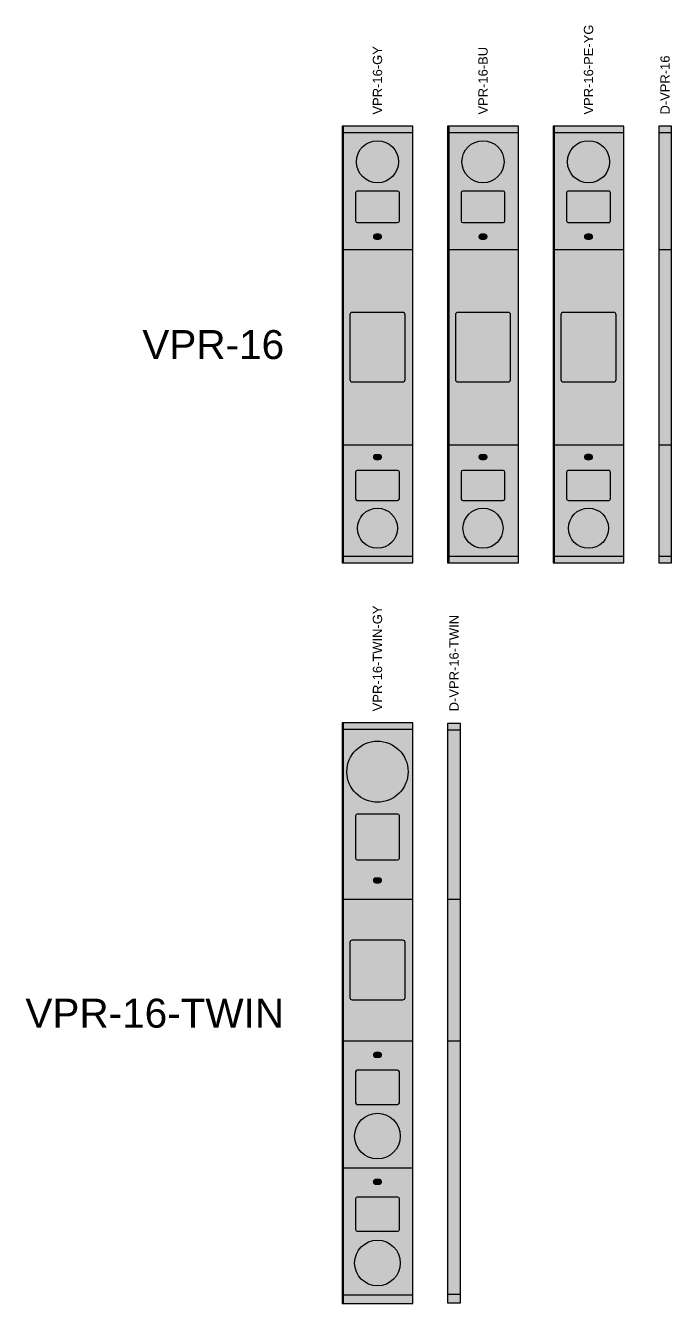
# Model space of a CAD drawing. Header units: millimetres. Extents: x -73 to 58, y -1663 to 37.
# Drawn here: x -54.6 to 56.8, y -1521.4 to -1300.8 of the extents above; entities that cross this region are included whole.
import ezdxf
from ezdxf.enums import TextEntityAlignment as Align

# ---------------------------------------------------------------- set-up
doc = ezdxf.new("R2010")
doc.units = ezdxf.units.MM
doc.styles.add('VPR_Arial', font='arial.ttf')

# ---------------------------------------------------------------- blocks, each defined once
blk = doc.blocks.new('VPR-16-GY')
at = {"true_color": 0x82817d}
blk.add_hatch(color=8, dxfattribs=at).paths.add_polyline_path([(0, -37.7), (12.2, -37.7), (12.2, 37.7), (0, 37.7)])
at = {"true_color": 0x72706d}
for points in [[(0, 36.6), (12.2, 36.6), (12.2, 37.7), (0, 37.7)], [(0, -37.7), (12.2, -37.7), (12.2, -36.5), (0, -36.5)]]:
    blk.add_hatch(color=8, dxfattribs=at).paths.add_polyline_path(points)
at = {"true_color": 0x989692}
for points in [[(0, 16.4), (12.2, 16.4), (12.2, 36.6), (0, 36.6)], [(0, -36.5), (12.2, -36.5), (12.2, -17.3), (0, -17.3)]]:
    blk.add_hatch(color=252, dxfattribs=at).paths.add_polyline_path(points)
at = {"true_color": 0x706f6c}
h = blk.add_hatch(color=8, dxfattribs=at)
edge = h.paths.add_edge_path()
edge.add_arc((6.1, 31.55), 3.636, 0, 360)
at = {"true_color": 0x4f4e4b}
h = blk.add_hatch(color=251, dxfattribs=at)
edge = h.paths.add_edge_path()
edge.add_arc((6.1, 31.04096), 2.69064, 0, 360)
at = {"true_color": 0x2d2d2b}
h = blk.add_hatch(color=250, dxfattribs=at)
edge = h.paths.add_edge_path()
edge.add_arc((6.1, 30.60464), 1.52712, 0, 360)
at = {"true_color": 0xe46f30}
for points in [[(2.618, 21.046), (9.582, 21.046, 0.414213562), (9.882, 21.346), (9.882, 26.2, 0.414213562), (9.582, 26.5), (2.618, 26.5, 0.414213562), (2.318, 26.2), (2.318, 21.346, 0.414213562)], [(2.618, -26.9), (9.582, -26.9, 0.414213562), (9.882, -26.6), (9.882, -22.016, 0.414213562), (9.582, -21.716), (2.618, -21.716, 0.414213562), (2.318, -22.016), (2.318, -26.6, 0.414213562)]]:
    blk.add_hatch(color=32, dxfattribs=at).paths.add_polyline_path(points)
at = {"true_color": 0x723718}
for points in [[(2.318, 22.73674), (9.882, 24.15478), (9.882, 24.80926), (2.318, 23.39122)], [(2.318, -25.29296), (9.882, -23.94512), (9.882, -23.32304), (2.318, -24.67088)]]:
    blk.add_hatch(color=36, dxfattribs=at).paths.add_polyline_path(points)
at = {"true_color": 0x3f3f3d}
for points in [[(5.849, 18.072), (6.351, 18.072, 0.414213562), (6.9, 18.621), (6.9, 18.623, 0.414213562), (6.351, 19.172), (5.849, 19.172, 0.414213562), (5.3, 18.623), (5.3, 18.621, 0.414213562)], [(5.849, -19.962), (6.351, -19.962, 0.414213562), (6.9, -19.413), (6.9, -19.411, 0.414213562), (6.351, -18.862), (5.849, -18.862, 0.414213562), (5.3, -19.411), (5.3, -19.413, 0.414213562)]]:
    blk.add_hatch(color=250, dxfattribs=at).paths.add_polyline_path(points)
at = {"true_color": 0x343437}
for points in [[(3.05, 13.2), (9.15, 13.2), (9.15, 15.4), (3.05, 15.4)], [(3.05, -16.3), (9.15, -16.3), (9.15, -14.1), (3.05, -14.1)]]:
    blk.add_hatch(color=250, dxfattribs=at).paths.add_polyline_path(points)
at = {"true_color": 0xa4a29d}
blk.add_hatch(color=253, dxfattribs=at).paths.add_polyline_path([(1.742, -6.45), (10.458, -6.45, 0.414213562), (10.858, -6.05), (10.858, 5.15, 0.414213562), (10.458, 5.55), (1.742, 5.55, 0.414213562), (1.342, 5.15), (1.342, -6.05, 0.414213562)])
at = {"true_color": 0x706f6c}
h = blk.add_hatch(color=8, dxfattribs=at)
edge = h.paths.add_edge_path()
edge.add_arc((6.1, -31.7), 3.456, 0, 360)
at = {"true_color": 0x4f4e4b}
h = blk.add_hatch(color=251, dxfattribs=at)
edge = h.paths.add_edge_path()
edge.add_arc((6.1, -31.21616), 2.55744, 0, 360)
at = {"true_color": 0x2d2d2b}
h = blk.add_hatch(color=250, dxfattribs=at)
edge = h.paths.add_edge_path()
edge.add_arc((6.1, -30.80144), 1.45152, 0, 360)
at = {"color": 253, "true_color": 0xaaa8a3}
blk.add_line((0.25, -37.7), (0.25, 37.7), dxfattribs=at)
at = {"color": 251, "true_color": 0x5b5a57}
for p, q in [((0, 36.6), (12.2, 36.6)), ((0, 16.4), (12.2, 16.4)), ((0, -17.3), (12.2, -17.3)), ((0, -36.5), (12.2, -36.5))]:
    blk.add_line(p, q, dxfattribs=at)
blk.add_lwpolyline([(0, -37.7), (12.2, -37.7), (12.2, 37.7), (0, 37.7)], close=True)
at = {"color": 34, "true_color": 0x8d441d}
for points in [[(2.618, 21.046), (9.582, 21.046, 0.414213562), (9.882, 21.346), (9.882, 26.2, 0.414213562), (9.582, 26.5), (2.618, 26.5, 0.414213562), (2.318, 26.2), (2.318, 21.346, 0.414213562)], [(2.618, -26.9), (9.582, -26.9, 0.414213562), (9.882, -26.6), (9.882, -22.016, 0.414213562), (9.582, -21.716), (2.618, -21.716, 0.414213562), (2.318, -22.016), (2.318, -26.6, 0.414213562)]]:
    blk.add_lwpolyline(points, format="xyb", close=True, dxfattribs=at)
at = {"color": 251, "true_color": 0x5b5a57}
blk.add_lwpolyline([(1.742, -6.45), (10.458, -6.45, 0.414213562), (10.858, -6.05), (10.858, 5.15, 0.414213562), (10.458, 5.55), (1.742, 5.55, 0.414213562), (1.342, 5.15), (1.342, -6.05, 0.414213562)], format="xyb", close=True, dxfattribs=at)
at = {"color": 251, "true_color": 0x535250}
for centre, radius in [((6.1, 31.55), 3.636), ((6.1, -31.7), 3.456)]:
    blk.add_circle(centre, radius, dxfattribs=at)
blk = doc.blocks.new('VPR-16-BU')
at = {"true_color": 0x22609a}
blk.add_hatch(color=144, dxfattribs=at).paths.add_polyline_path([(0, -37.7), (12.2, -37.7), (12.2, 37.7), (0, 37.7)])
at = {"true_color": 0x1e5487}
for points in [[(0, 36.6), (12.2, 36.6), (12.2, 37.7), (0, 37.7)], [(0, -37.7), (12.2, -37.7), (12.2, -36.5), (0, -36.5)]]:
    blk.add_hatch(color=146, dxfattribs=at).paths.add_polyline_path(points)
at = {"true_color": 0x2870b4}
for points in [[(0, 16.4), (12.2, 16.4), (12.2, 36.6), (0, 36.6)], [(0, -36.5), (12.2, -36.5), (12.2, -17.3), (0, -17.3)]]:
    blk.add_hatch(color=155, dxfattribs=at).paths.add_polyline_path(points)
at = {"true_color": 0x1d5285}
h = blk.add_hatch(color=146, dxfattribs=at)
edge = h.paths.add_edge_path()
edge.add_arc((6.1, 31.55), 3.636, 0, 360)
at = {"true_color": 0x143a5d}
h = blk.add_hatch(color=159, dxfattribs=at)
edge = h.paths.add_edge_path()
edge.add_arc((6.1, 31.04096), 2.69064, 0, 360)
at = {"true_color": 0x0c2136}
h = blk.add_hatch(color=158, dxfattribs=at)
edge = h.paths.add_edge_path()
edge.add_arc((6.1, 30.60464), 1.52712, 0, 360)
at = {"true_color": 0xe46f30}
for points in [[(2.618, 21.046), (9.582, 21.046, 0.414213562), (9.882, 21.346), (9.882, 26.2, 0.414213562), (9.582, 26.5), (2.618, 26.5, 0.414213562), (2.318, 26.2), (2.318, 21.346, 0.414213562)], [(2.618, -26.9), (9.582, -26.9, 0.414213562), (9.882, -26.6), (9.882, -22.016, 0.414213562), (9.582, -21.716), (2.618, -21.716, 0.414213562), (2.318, -22.016), (2.318, -26.6, 0.414213562)]]:
    blk.add_hatch(color=32, dxfattribs=at).paths.add_polyline_path(points)
at = {"true_color": 0x723718}
for points in [[(2.318, 22.73674), (9.882, 24.15478), (9.882, 24.80926), (2.318, 23.39122)], [(2.318, -25.29296), (9.882, -23.94512), (9.882, -23.32304), (2.318, -24.67088)]]:
    blk.add_hatch(color=36, dxfattribs=at).paths.add_polyline_path(points)
at = {"true_color": 0x102f4b}
for points in [[(5.849, 18.072), (6.351, 18.072, 0.414213562), (6.9, 18.621), (6.9, 18.623, 0.414213562), (6.351, 19.172), (5.849, 19.172, 0.414213562), (5.3, 18.623), (5.3, 18.621, 0.414213562)], [(5.849, -19.962), (6.351, -19.962, 0.414213562), (6.9, -19.413), (6.9, -19.411, 0.414213562), (6.351, -18.862), (5.849, -18.862, 0.414213562), (5.3, -19.411), (5.3, -19.413, 0.414213562)]]:
    blk.add_hatch(color=158, dxfattribs=at).paths.add_polyline_path(points)
at = {"true_color": 0x343437}
for points in [[(3.05, 13.2), (9.15, 13.2), (9.15, 15.4), (3.05, 15.4)], [(3.05, -16.3), (9.15, -16.3), (9.15, -14.1), (3.05, -14.1)]]:
    blk.add_hatch(color=250, dxfattribs=at).paths.add_polyline_path(points)
at = {"true_color": 0x2b78c2}
blk.add_hatch(color=152, dxfattribs=at).paths.add_polyline_path([(1.742, -6.45), (10.458, -6.45, 0.414213562), (10.858, -6.05), (10.858, 5.15, 0.414213562), (10.458, 5.55), (1.742, 5.55, 0.414213562), (1.342, 5.15), (1.342, -6.05, 0.414213562)])
at = {"true_color": 0x1d5285}
h = blk.add_hatch(color=146, dxfattribs=at)
edge = h.paths.add_edge_path()
edge.add_arc((6.1, -31.7), 3.456, 0, 360)
at = {"true_color": 0x143a5d}
h = blk.add_hatch(color=159, dxfattribs=at)
edge = h.paths.add_edge_path()
edge.add_arc((6.1, -31.21616), 2.55744, 0, 360)
at = {"true_color": 0x0c2136}
h = blk.add_hatch(color=158, dxfattribs=at)
edge = h.paths.add_edge_path()
edge.add_arc((6.1, -30.80144), 1.45152, 0, 360)
at = {"color": 152, "true_color": 0x2c7dc9}
blk.add_line((0.25, -37.7), (0.25, 37.7), dxfattribs=at)
at = {"color": 156, "true_color": 0x18436c}
for p, q in [((0, 36.6), (12.2, 36.6)), ((0, 16.4), (12.2, 16.4)), ((0, -17.3), (12.2, -17.3)), ((0, -36.5), (12.2, -36.5))]:
    blk.add_line(p, q, dxfattribs=at)
blk.add_lwpolyline([(0, -37.7), (12.2, -37.7), (12.2, 37.7), (0, 37.7)], close=True)
at = {"color": 34, "true_color": 0x8d441d}
for points in [[(2.618, 21.046), (9.582, 21.046, 0.414213562), (9.882, 21.346), (9.882, 26.2, 0.414213562), (9.582, 26.5), (2.618, 26.5, 0.414213562), (2.318, 26.2), (2.318, 21.346, 0.414213562)], [(2.618, -26.9), (9.582, -26.9, 0.414213562), (9.882, -26.6), (9.882, -22.016, 0.414213562), (9.582, -21.716), (2.618, -21.716, 0.414213562), (2.318, -22.016), (2.318, -26.6, 0.414213562)]]:
    blk.add_lwpolyline(points, format="xyb", close=True, dxfattribs=at)
at = {"color": 156, "true_color": 0x18436c}
blk.add_lwpolyline([(1.742, -6.45), (10.458, -6.45, 0.414213562), (10.858, -6.05), (10.858, 5.15, 0.414213562), (10.458, 5.55), (1.742, 5.55, 0.414213562), (1.342, 5.15), (1.342, -6.05, 0.414213562)], format="xyb", close=True, dxfattribs=at)
at = {"color": 159, "true_color": 0x163d63}
for centre, radius in [((6.1, 31.55), 3.636), ((6.1, -31.7), 3.456)]:
    blk.add_circle(centre, radius, dxfattribs=at)
blk = doc.blocks.new('VPR-16-PE-YG')
at = {"true_color": 0x438b60}
blk.add_hatch(color=117, dxfattribs=at).paths.add_polyline_path([(0, -37.7), (12.2, -37.7), (12.2, 37.7), (0, 37.7)])
at = {"true_color": 0x3a7954}
for points in [[(0, 36.6), (12.2, 36.6), (12.2, 37.7), (0, 37.7)], [(0, -37.7), (12.2, -37.7), (12.2, -36.5), (0, -36.5)]]:
    blk.add_hatch(color=107, dxfattribs=at).paths.add_polyline_path(points)
at = {"true_color": 0xc4c45c}
for points in [[(0, 35.56), (12.2, 36.37), (12.2, 36.71), (0, 35.91)], [(0, 34.6), (12.2, 35.06), (12.2, 35.45), (0, 34.99)], [(0, 33.6), (12.2, 33.27), (12.2, 33.44), (0, 33.77)], [(0, 32.18), (12.2, 32.03), (12.2, 32.43), (0, 32.58)], [(0, 30.54), (12.2, 29.38), (12.2, 29.56), (0, 30.72)], [(0, 28.86), (12.2, 28.74), (12.2, 29.14), (0, 29.26)], [(0, 27.6), (12.2, 28.7), (12.2, 29.04), (0, 27.94)], [(0, 26.26), (12.2, 26.99), (12.2, 27.54), (0, 26.81)], [(0, 25.22), (12.2, 26.28), (12.2, 26.56), (0, 25.49)], [(0, 23.46), (12.2, 24.26), (12.2, 24.6), (0, 23.8)], [(0, 22.24), (12.2, 23.02), (12.2, 23.55), (0, 22.78)], [(0, 20.68), (12.2, 20.95), (12.2, 21.34), (0, 21.08)], [(0, 18.72), (12.2, 19.67), (12.2, 20.11), (0, 19.16)], [(0, 16.9), (12.2, 16.4), (12.2, 16.62), (0, 17.12)], [(0, 15.07), (12.2, 15.02), (12.2, 15.36), (0, 15.41)], [(0, 14.07), (12.2, 13.72), (12.2, 13.89), (0, 14.24)], [(0, 12.22), (12.2, 12.8), (12.2, 13.22), (0, 12.63)], [(0, 10.52), (12.2, 10.72), (12.2, 11.12), (0, 10.92)], [(0, 9.45), (12.2, 10.19), (12.2, 10.37), (0, 9.63)], [(0, 8.13), (12.2, 7.41), (12.2, 7.73), (0, 8.44)], [(0, 6.18), (12.2, 6.42), (12.2, 6.74), (0, 6.5)], [(0, 4.95), (12.2, 5.74), (12.2, 5.98), (0, 5.19)], [(0, 3.55), (12.2, 2.86), (12.2, 3.37), (0, 4.07)], [(0, 2.51), (12.2, 1.94), (12.2, 2.36), (0, 2.93)], [(0, 1.55), (12.2, 2.46), (12.2, 2.73), (0, 1.82)], [(0, 0.69), (12.2, 1.8), (12.2, 2), (0, 0.89)], [(0, -1.24), (12.2, -2.05), (12.2, -1.9), (0, -1.08)], [(0, -2.95), (12.2, -3.14), (12.2, -2.61), (0, -2.42)], [(0, -4.09), (12.2, -3.87), (12.2, -3.47), (0, -3.69)], [(0, -5.66), (12.2, -6.19), (12.2, -5.8), (0, -5.27)], [(0, -6.63), (12.2, -6.14), (12.2, -5.76), (0, -6.24)], [(0, -7.8), (12.2, -7.44), (12.2, -7.14), (0, -7.5)], [(0, -9.83), (12.2, -9.27), (12.2, -8.94), (0, -9.5)], [(0, -11.06), (12.2, -11.54), (12.2, -11.23), (0, -10.74)], [(0, -12.23), (12.2, -13.27), (12.2, -12.86), (0, -11.83)], [(0, -13.46), (12.2, -12.75), (12.2, -12.46), (0, -13.17)], [(0, -14.81), (12.2, -14.61), (12.2, -14.17), (0, -14.37)], [(0, -16.66), (12.2, -16.89), (12.2, -16.53), (0, -16.3)], [(0, -18.82), (12.2, -18.97), (12.2, -18.46), (0, -18.32)], [(0, -20.22), (12.2, -21.14), (12.2, -20.72), (0, -19.8)], [(0, -21.71), (12.2, -20.84), (12.2, -20.63), (0, -21.51)], [(0, -23.81), (12.2, -24.92), (12.2, -24.5), (0, -23.39)], [(0, -25.31), (12.2, -24.76), (12.2, -24.3), (0, -24.84)], [(0, -26.18), (12.2, -26.2), (12.2, -25.83), (0, -25.82)], [(0, -27.13), (12.2, -27.44), (12.2, -27.13), (0, -26.83)], [(0, -28.9), (12.2, -28.09), (12.2, -27.89), (0, -28.69)], [(0, -30.04), (12.2, -30.51), (12.2, -30.16), (0, -29.69)], [(0, -31.28), (12.2, -31.21), (12.2, -30.89), (0, -30.97)], [(0, -32.45), (12.2, -33.22), (12.2, -32.93), (0, -32.16)], [(0, -34.31), (12.2, -35.16), (12.2, -34.77), (0, -33.92)], [(0, -35.64), (12.2, -36.03), (12.2, -35.59), (0, -35.2)], [(0, -37.43), (12.2, -37.7), (12.2, -37.22), (0, -36.95)]]:
    blk.add_hatch(color=53, dxfattribs=at).paths.add_polyline_path(points)
at = {"true_color": 0x4ea270}
for points in [[(0, 16.4), (12.2, 16.4), (12.2, 36.6), (0, 36.6)], [(0, -36.5), (12.2, -36.5), (12.2, -17.3), (0, -17.3)]]:
    blk.add_hatch(color=115, dxfattribs=at).paths.add_polyline_path(points)
at = {"true_color": 0x397752}
h = blk.add_hatch(color=107, dxfattribs=at)
edge = h.paths.add_edge_path()
edge.add_arc((6.1, 31.55), 3.64, 0, 360)
at = {"true_color": 0x28543a}
h = blk.add_hatch(color=119, dxfattribs=at)
edge = h.paths.add_edge_path()
edge.add_arc((6.1, 31.04), 2.69, 0, 360)
at = {"true_color": 0x173021}
h = blk.add_hatch(color=99, dxfattribs=at)
edge = h.paths.add_edge_path()
edge.add_arc((6.1, 30.6), 1.53, 0, 360)
at = {"true_color": 0xe46f30}
for points in [[(2.62, 21.05), (9.58, 21.05, 0.414214), (9.88, 21.35), (9.88, 26.2, 0.414214), (9.58, 26.5), (2.62, 26.5, 0.414214), (2.32, 26.2), (2.32, 21.35, 0.414214)], [(2.62, -26.9), (9.58, -26.9, 0.414214), (9.88, -26.6), (9.88, -22.02, 0.414214), (9.58, -21.72), (2.62, -21.72, 0.414214), (2.32, -22.02), (2.32, -26.6, 0.414214)]]:
    blk.add_hatch(color=32, dxfattribs=at).paths.add_polyline_path(points)
at = {"true_color": 0x723718}
for points in [[(2.32, 22.74), (9.88, 24.15), (9.88, 24.81), (2.32, 23.39)], [(2.32, -25.29), (9.88, -23.95), (9.88, -23.32), (2.32, -24.67)]]:
    blk.add_hatch(color=36, dxfattribs=at).paths.add_polyline_path(points)
at = {"true_color": 0x20442f}
for points in [[(5.85, 18.07), (6.35, 18.07, 0.414214), (6.9, 18.62), (6.9, 18.62, 0.414214), (6.35, 19.17), (5.85, 19.17, 0.414214), (5.3, 18.62), (5.3, 18.62, 0.414214)], [(5.85, -19.96), (6.35, -19.96, 0.414214), (6.9, -19.41), (6.9, -19.41, 0.414214), (6.35, -18.86), (5.85, -18.86, 0.414214), (5.3, -19.41), (5.3, -19.41, 0.414214)]]:
    blk.add_hatch(color=109, dxfattribs=at).paths.add_polyline_path(points)
at = {"true_color": 0x343437}
for points in [[(3.05, 13.2), (9.15, 13.2), (9.15, 15.4), (3.05, 15.4)], [(3.05, -16.3), (9.15, -16.3), (9.15, -14.1), (3.05, -14.1)]]:
    blk.add_hatch(color=250, dxfattribs=at).paths.add_polyline_path(points)
at = {"true_color": 0x4a996a}
blk.add_hatch(color=115, dxfattribs=at).paths.add_polyline_path([(1.74, -6.45), (10.46, -6.45, 0.414214), (10.86, -6.05), (10.86, 5.15, 0.414214), (10.46, 5.55), (1.74, 5.55, 0.414214), (1.34, 5.15), (1.34, -6.05, 0.414214)])
at = {"true_color": 0x397752}
h = blk.add_hatch(color=107, dxfattribs=at)
edge = h.paths.add_edge_path()
edge.add_arc((6.1, -31.7), 3.46, 0, 360)
at = {"true_color": 0x28543a}
h = blk.add_hatch(color=119, dxfattribs=at)
edge = h.paths.add_edge_path()
edge.add_arc((6.1, -31.22), 2.56, 0, 360)
at = {"true_color": 0x173021}
h = blk.add_hatch(color=99, dxfattribs=at)
edge = h.paths.add_edge_path()
edge.add_arc((6.1, -30.8), 1.45, 0, 360)
at = {"color": 103, "true_color": 0x57b57d}
blk.add_line((0.25, -37.7), (0.25, 37.7), dxfattribs=at)
at = {"color": 129, "true_color": 0x2e6143}
for p, q in [((0, 36.6), (12.2, 36.6)), ((0, 16.4), (12.2, 16.4)), ((0, -17.3), (12.2, -17.3)), ((0, -36.5), (12.2, -36.5))]:
    blk.add_line(p, q, dxfattribs=at)
blk.add_lwpolyline([(0, -37.7), (12.2, -37.7), (12.2, 37.7), (0, 37.7)], close=True)
at = {"color": 34, "true_color": 0x8d441d}
for points in [[(2.62, 21.05), (9.58, 21.05, 0.414214), (9.88, 21.35), (9.88, 26.2, 0.414214), (9.58, 26.5), (2.62, 26.5, 0.414214), (2.32, 26.2), (2.32, 21.35, 0.414214)], [(2.62, -26.9), (9.58, -26.9, 0.414214), (9.88, -26.6), (9.88, -22.02, 0.414214), (9.58, -21.72), (2.62, -21.72, 0.414214), (2.32, -22.02), (2.32, -26.6, 0.414214)]]:
    blk.add_lwpolyline(points, format="xyb", close=True, dxfattribs=at)
at = {"color": 129, "true_color": 0x2e6143}
blk.add_lwpolyline([(1.74, -6.45), (10.46, -6.45, 0.414214), (10.86, -6.05), (10.86, 5.15, 0.414214), (10.46, 5.55), (1.74, 5.55, 0.414214), (1.34, 5.15), (1.34, -6.05, 0.414214)], format="xyb", close=True, dxfattribs=at)
at = {"color": 119, "true_color": 0x2a593d}
for centre, radius in [((6.1, 31.55), 3.64), ((6.1, -31.7), 3.46)]:
    blk.add_circle(centre, radius, dxfattribs=at)
blk = doc.blocks.new('D-VPR-16')
at = {"true_color": 0xaba7a1}
blk.add_hatch(color=253, dxfattribs=at).paths.add_polyline_path([(0, -37.7), (2.2, -37.7), (2.2, 37.7), (0, 37.7)])
at = {"true_color": 0xb5b1aa}
for points in [[(0, 16.4), (2.2, 16.4), (2.2, 36.6), (0, 36.6)], [(0, -36.5), (2.2, -36.5), (2.2, -17.3), (0, -17.3)]]:
    blk.add_hatch(color=253, dxfattribs=at).paths.add_polyline_path(points)
at = {"color": 8, "true_color": 0x777470}
for p, q in [((0, 36.6), (2.2, 36.6)), ((0, 16.4), (2.2, 16.4)), ((0, -17.3), (2.2, -17.3)), ((0, -36.5), (2.2, -36.5))]:
    blk.add_line(p, q, dxfattribs=at)
blk.add_lwpolyline([(0, -37.7), (2.2, -37.7), (2.2, 37.7), (0, 37.7)], close=True)
blk = doc.blocks.new('VPR-16-TWIN-GY')
at = {"true_color": 0x82817d}
blk.add_hatch(color=8, dxfattribs=at).paths.add_polyline_path([(0, -50.1), (12.2, -50.1), (12.2, 50.1), (0, 50.1)])
at = {"true_color": 0x72706d}
for points in [[(0, 49), (12.2, 49), (12.2, 50.1), (0, 50.1)], [(0, -50.1), (12.2, -50.1), (12.2, -48.6), (0, -48.6)]]:
    blk.add_hatch(color=8, dxfattribs=at).paths.add_polyline_path(points)
at = {"true_color": 0x989692}
for points in [[(0, 19.7), (12.2, 19.7), (12.2, 49), (0, 49)], [(0, -48.6), (12.2, -48.6), (12.2, -4.8), (0, -4.8)]]:
    blk.add_hatch(color=252, dxfattribs=at).paths.add_polyline_path(points)
at = {"true_color": 0x706f6c}
h = blk.add_hatch(color=8, dxfattribs=at)
edge = h.paths.add_edge_path()
edge.add_arc((6.1, 41.675), 5.274, 0, 360)
at = {"true_color": 0x4f4e4b}
h = blk.add_hatch(color=251, dxfattribs=at)
edge = h.paths.add_edge_path()
edge.add_arc((6.1, 40.93664), 3.90276, 0, 360)
at = {"true_color": 0x2d2d2b}
h = blk.add_hatch(color=250, dxfattribs=at)
edge = h.paths.add_edge_path()
edge.add_arc((6.1, 40.30376), 2.21508, 0, 360)
at = {"true_color": 0xe46f30}
for points in [[(2.618, 26.439), (9.582, 26.439, 0.414213562), (9.882, 26.739), (9.882, 34.05, 0.414213562), (9.582, 34.35), (2.618, 34.35, 0.414213562), (2.318, 34.05), (2.318, 26.739, 0.414213562)], [(2.618, -15.75), (9.582, -15.75, 0.414213562), (9.882, -15.45), (9.882, -10.137, 0.414213562), (9.582, -9.837), (2.618, -9.837, 0.414213562), (2.318, -10.137), (2.318, -15.45, 0.414213562)], [(2.618, -37.65), (9.582, -37.65, 0.414213562), (9.882, -37.35), (9.882, -32.037, 0.414213562), (9.582, -31.737), (2.618, -31.737, 0.414213562), (2.318, -32.037), (2.318, -37.35, 0.414213562)]]:
    blk.add_hatch(color=32, dxfattribs=at).paths.add_polyline_path(points)
at = {"true_color": 0x723718}
for points in [[(2.318, 28.89141), (9.882, 30.94827), (9.882, 31.89759), (2.318, 29.84073)], [(2.318, -13.91697), (9.882, -12.37959), (9.882, -11.67003), (2.318, -13.20741)], [(2.318, -35.81697), (9.882, -34.27959), (9.882, -33.57003), (2.318, -35.10741)]]:
    blk.add_hatch(color=36, dxfattribs=at).paths.add_polyline_path(points)
at = {"true_color": 0x3f3f3d}
for points in [[(5.849, 22.373), (6.351, 22.373, 0.414213562), (6.9, 22.922), (6.9, 22.924, 0.414213562), (6.351, 23.473), (5.849, 23.473, 0.414213562), (5.3, 22.924), (5.3, 22.922, 0.414213562)], [(5.849, -7.759), (6.351, -7.759, 0.414213562), (6.9, -7.21), (6.9, -7.208, 0.414213562), (6.351, -6.659), (5.849, -6.659, 0.414213562), (5.3, -7.208), (5.3, -7.21, 0.414213562)], [(5.849, -29.659), (6.351, -29.659, 0.414213562), (6.9, -29.11), (6.9, -29.108, 0.414213562), (6.351, -28.559), (5.849, -28.559, 0.414213562), (5.3, -29.108), (5.3, -29.11, 0.414213562)]]:
    blk.add_hatch(color=250, dxfattribs=at).paths.add_polyline_path(points)
at = {"true_color": 0x343437}
for points in [[(3.05, 16.5), (9.15, 16.5), (9.15, 18.7), (3.05, 18.7)], [(3.05, -3.8), (9.15, -3.8), (9.15, -1.6), (3.05, -1.6)]]:
    blk.add_hatch(color=250, dxfattribs=at).paths.add_polyline_path(points)
at = {"true_color": 0xa4a29d}
blk.add_hatch(color=253, dxfattribs=at).paths.add_polyline_path([(1.742, 2.305), (10.458, 2.305, 0.414213562), (10.858, 2.705), (10.858, 12.195, 0.414213562), (10.458, 12.595), (1.742, 12.595, 0.414213562), (1.342, 12.195), (1.342, 2.705, 0.414213562)])
at = {"true_color": 0x706f6c}
h = blk.add_hatch(color=8, dxfattribs=at)
edge = h.paths.add_edge_path()
edge.add_arc((6.1, -21.225), 3.942, 0, 360)
at = {"true_color": 0x4f4e4b}
h = blk.add_hatch(color=251, dxfattribs=at)
edge = h.paths.add_edge_path()
edge.add_arc((6.1, -20.67312), 2.91708, 0, 360)
at = {"true_color": 0x2d2d2b}
h = blk.add_hatch(color=250, dxfattribs=at)
edge = h.paths.add_edge_path()
edge.add_arc((6.1, -20.20008), 1.65564, 0, 360)
at = {"true_color": 0x706f6c}
h = blk.add_hatch(color=8, dxfattribs=at)
edge = h.paths.add_edge_path()
edge.add_arc((6.1, -43.125), 3.942, 0, 360)
at = {"true_color": 0x4f4e4b}
h = blk.add_hatch(color=251, dxfattribs=at)
edge = h.paths.add_edge_path()
edge.add_arc((6.1, -42.57312), 2.91708, 0, 360)
at = {"true_color": 0x2d2d2b}
h = blk.add_hatch(color=250, dxfattribs=at)
edge = h.paths.add_edge_path()
edge.add_arc((6.1, -42.10008), 1.65564, 0, 360)
at = {"color": 251, "true_color": 0x5b5a57}
for p, q in [((0, 49), (12.2, 49)), ((0, 19.7), (12.2, 19.7)), ((0, -4.8), (12.2, -4.8)), ((0, -26.7), (12.2, -26.7)), ((0, -48.6), (12.2, -48.6))]:
    blk.add_line(p, q, dxfattribs=at)
at = {"color": 253, "true_color": 0xaaa8a3}
blk.add_line((0.25, -50.1), (0.25, 50.1), dxfattribs=at)
blk.add_lwpolyline([(0, -50.1), (12.2, -50.1), (12.2, 50.1), (0, 50.1)], close=True)
at = {"color": 34, "true_color": 0x8d441d}
for points in [[(2.618, 26.439), (9.582, 26.439, 0.414213562), (9.882, 26.739), (9.882, 34.05, 0.414213562), (9.582, 34.35), (2.618, 34.35, 0.414213562), (2.318, 34.05), (2.318, 26.739, 0.414213562)], [(2.618, -15.75), (9.582, -15.75, 0.414213562), (9.882, -15.45), (9.882, -10.137, 0.414213562), (9.582, -9.837), (2.618, -9.837, 0.414213562), (2.318, -10.137), (2.318, -15.45, 0.414213562)], [(2.618, -37.65), (9.582, -37.65, 0.414213562), (9.882, -37.35), (9.882, -32.037, 0.414213562), (9.582, -31.737), (2.618, -31.737, 0.414213562), (2.318, -32.037), (2.318, -37.35, 0.414213562)]]:
    blk.add_lwpolyline(points, format="xyb", close=True, dxfattribs=at)
at = {"color": 251, "true_color": 0x5b5a57}
blk.add_lwpolyline([(1.742, 2.305), (10.458, 2.305, 0.414213562), (10.858, 2.705), (10.858, 12.195, 0.414213562), (10.458, 12.595), (1.742, 12.595, 0.414213562), (1.342, 12.195), (1.342, 2.705, 0.414213562)], format="xyb", close=True, dxfattribs=at)
at = {"color": 251, "true_color": 0x535250}
for centre, radius in [((6.1, 41.675), 5.274), ((6.1, -21.225), 3.942), ((6.1, -43.125), 3.942)]:
    blk.add_circle(centre, radius, dxfattribs=at)
blk = doc.blocks.new('D-VPR-16-TWIN')
at = {"true_color": 0xaba7a1}
blk.add_hatch(color=253, dxfattribs=at).paths.add_polyline_path([(0, -50), (2.2, -50), (2.2, 50), (0, 50)])
at = {"true_color": 0xb5b1aa}
for points in [[(0, 19.66), (2.2, 19.66), (2.2, 48.9), (0, 48.9)], [(0, -48.5), (2.2, -48.5), (2.2, -4.79), (0, -4.79)]]:
    blk.add_hatch(color=253, dxfattribs=at).paths.add_polyline_path(points)
at = {"color": 8, "true_color": 0x777470}
for p, q in [((0, 48.9), (2.2, 48.9)), ((0, 19.66), (2.2, 19.66)), ((0, -4.79), (2.2, -4.79)), ((0, -48.5), (2.2, -48.5))]:
    blk.add_line(p, q, dxfattribs=at)
blk.add_lwpolyline([(0, -50), (2.2, -50), (2.2, 50), (0, 50)], close=True)

msp = doc.modelspace()

# ---------------------------------------------------------------- block references
for name, p in [('VPR-16-GY', (0, -1355.9)), ('VPR-16-BU', (18.2, -1355.9)), ('VPR-16-PE-YG', (36.4, -1355.9)), ('D-VPR-16', (54.6, -1355.9)), ('VPR-16-TWIN-GY', (0, -1471.3)), ('D-VPR-16-TWIN', (18.2, -1471.3))]:
    msp.add_blockref(name, p)

# ---------------------------------------------------------------- texts
at = {"style": 'VPR_Arial'}
for s, p in [('VPR-16-PE-YG', (42.5, -1316.2)), ('VPR-16-GY', (6.1, -1316.2)), ('VPR-16-BU', (24.3, -1316.2)), ('D-VPR-16', (55.7, -1316.2)), ('VPR-16-TWIN-GY', (6.1, -1419.2)), ('D-VPR-16-TWIN', (19.3, -1419.2))]:
    msp.add_text(s, height=1.6, rotation=90, dxfattribs=at).set_placement(p, align=Align.MIDDLE_LEFT)
for s, p in [('VPR-16', (-10, -1355.9)), ('VPR-16-TWIN', (-10, -1471.3))]:
    msp.add_text(s, height=5, dxfattribs=at).set_placement(p, align=Align.MIDDLE_RIGHT)

doc.saveas('drawing.dxf')
